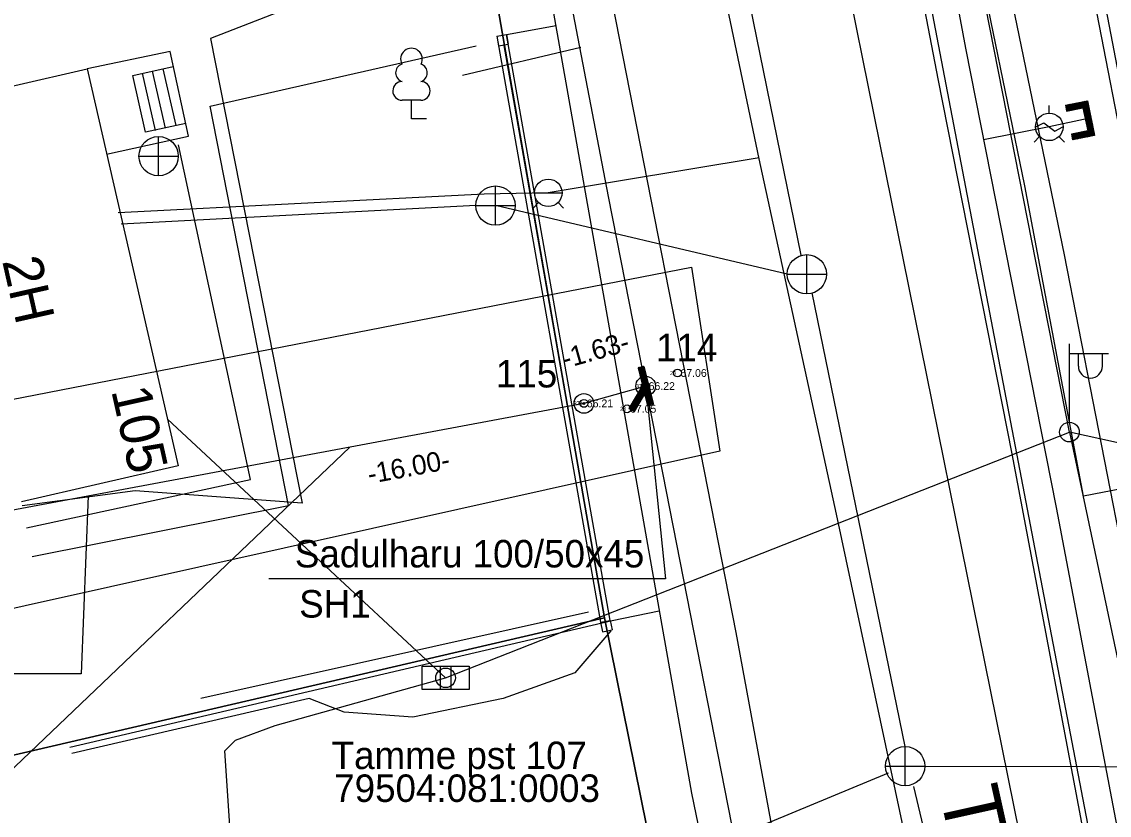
# Model space of a CAD drawing. Extents: x 657302 to 659073, y 6470576 to 6472205.
# Drawn here: x 657860.97 to 657888.67, y 6471032.61 to 6471052.82 of the extents above; entities that cross this region are included whole.
import ezdxf

# ---------------------------------------------------------------- set-up
doc = ezdxf.new("R2010")
doc.units = 0
for name, color, linetype in [('AED', 7, 'Continuous'), ('ELRAJATISMP', 7, 'Continuous'), ('GKAEV', 7, 'Continuous'), ('GTRASS', 7, 'Continuous'), ('HALJASTUS', 7, 'Continuous'), ('HOONE', 7, 'Continuous'), ('HOONEDET', 7, 'Continuous'), ('JOONSIDE', 7, 'Continuous'), ('KKAEV', 7, 'Continuous'), ('KOORDPUNKT', 7, 'Continuous'), ('KPKAABEL', 7, 'Continuous'), ('KTRASS', 7, 'Continuous'), ('MOOTKORG-EH2000', 7, 'Continuous'), ('MOOTMPUNKT', 7, 'Continuous'), ('MOOTNR', 7, 'Continuous'), ('MOOTPIIR', 7, 'Continuous'), ('MPKAABEL', 7, 'Continuous'), ('MPOHULIIN', 7, 'Continuous'), ('PIIR', 7, 'Continuous'), ('POST', 7, 'Continuous'), ('PUU', 7, 'Continuous'), ('SITRASS', 7, 'Continuous'), ('SKTRASS', 7, 'Continuous'), ('TEE', 7, 'Continuous'), ('VKAEV', 7, 'Continuous'), ('VTRASS', 7, 'Continuous')]:
    doc.layers.add(name, color=color, linetype=linetype)

msp = doc.modelspace()

# ---------------------------------------------------------------- linework, layer by layer
at = {"layer": 'AED'}
for p, q in [((657873.075, 6471052.455), (657873.321, 6471052.499)), ((657873.075, 6471052.455), (657873.118, 6471052.209)), ((657873.321, 6471052.499), (657873.365, 6471052.253)), ((657873.118, 6471052.209), (657873.365, 6471052.253)), ((657875.713, 6471037.525), (657875.958, 6471037.574)), ((657875.713, 6471037.525), (657875.763, 6471037.28)), ((657875.763, 6471037.28), (657876.008, 6471037.329)), ((657875.958, 6471037.574), (657876.008, 6471037.329))]:
    msp.add_line(p, q, dxfattribs=at)
for points in [[(657889.842, 6471045.416), (657887.629, 6471056.834)], [(657887.872, 6471056.879), (657890.063, 6471045.448), (657889.842, 6471045.416)], [(657873.075, 6471052.455), (657875.713, 6471037.525)], [(657875.958, 6471037.574), (657873.321, 6471052.499)], [(657873.254, 6471052.216), (657875.82, 6471037.62)], [(657862.203, 6471034.346), (657876.01, 6471037.57)]]:
    msp.add_lwpolyline(points, dxfattribs=at)
at = {"layer": 'ELRAJATISMP'}
for p, q in [((657871.634, 6471036.408), (657871.634, 6471035.812)), ((657871.906, 6471036.408), (657871.906, 6471035.812))]:
    msp.add_line(p, q, dxfattribs=at)
msp.add_lwpolyline([(657871.173, 6471036.408), (657872.367, 6471036.408), (657872.367, 6471035.812), (657871.173, 6471035.812)], close=True, dxfattribs=at)
at = {"layer": 'GKAEV'}
for p, q in [((657887.145, 6471050.494), (657887.145, 6471050.691)), ((657886.799, 6471050.144), (657887.006, 6471050.248)), ((657887.006, 6471050.248), (657887.284, 6471050.04)), ((657887.284, 6471050.04), (657887.491, 6471050.144)), ((657886.898, 6471049.897), (657886.758, 6471049.757)), ((657887.392, 6471049.897), (657887.532, 6471049.757))]:
    msp.add_line(p, q, dxfattribs=at)
msp.add_circle((657887.145, 6471050.144), 0.35, dxfattribs=at)
at = {"layer": 'GTRASS'}
for p, q in [((657887.556, 6471050.695), (657888.119, 6471050.811)), ((657887.556, 6471050.695), (657887.586, 6471050.548)), ((657887.575, 6471050.699), (657887.56, 6471050.675)), ((657887.61, 6471050.706), (657887.567, 6471050.64)), ((657887.571, 6471050.621), (657888.06, 6471050.722)), ((657887.644, 6471050.713), (657887.574, 6471050.606)), ((657887.679, 6471050.72), (657887.581, 6471050.571)), ((657887.586, 6471050.548), (657888.002, 6471050.634)), ((657887.713, 6471050.727), (657887.598, 6471050.55)), ((657887.748, 6471050.735), (657887.632, 6471050.558)), ((657887.783, 6471050.742), (657887.667, 6471050.565)), ((657887.817, 6471050.749), (657887.701, 6471050.572)), ((657887.852, 6471050.756), (657887.736, 6471050.579)), ((657887.886, 6471050.763), (657887.77, 6471050.586)), ((657887.921, 6471050.77), (657887.805, 6471050.593)), ((657887.955, 6471050.777), (657887.839, 6471050.6)), ((657887.99, 6471050.784), (657887.874, 6471050.607)), ((657888.024, 6471050.791), (657887.908, 6471050.614)), ((657888.059, 6471050.799), (657887.943, 6471050.622)), ((657888.093, 6471050.806), (657887.978, 6471050.629)), ((657888.002, 6471050.634), (657888.123, 6471050.046)), ((657888.121, 6471050.802), (657888.004, 6471050.624)), ((657888.128, 6471050.767), (657888.011, 6471050.589)), ((657888.135, 6471050.732), (657888.018, 6471050.554)), ((657888.142, 6471050.697), (657888.026, 6471050.52)), ((657888.149, 6471050.663), (657888.033, 6471050.485)), ((657888.156, 6471050.628), (657888.04, 6471050.45)), ((657888.06, 6471050.722), (657888.212, 6471049.988)), ((657888.119, 6471050.811), (657888.3, 6471049.929)), ((657888.164, 6471050.593), (657888.047, 6471050.415)), ((657888.171, 6471050.559), (657888.054, 6471050.381)), ((657888.178, 6471050.524), (657888.061, 6471050.346)), ((657888.185, 6471050.489), (657888.068, 6471050.311)), ((657888.192, 6471050.454), (657888.076, 6471050.276)), ((657888.199, 6471050.42), (657888.083, 6471050.242)), ((657888.206, 6471050.385), (657888.09, 6471050.207)), ((657888.214, 6471050.35), (657888.097, 6471050.172)), ((657888.242, 6471050.211), (657888.02, 6471049.872)), ((657888.249, 6471050.177), (657888.054, 6471049.879)), ((657888.256, 6471050.142), (657888.089, 6471049.886)), ((657888.221, 6471050.316), (657888.104, 6471050.138)), ((657888.228, 6471050.281), (657888.111, 6471050.103)), ((657888.235, 6471050.246), (657888.118, 6471050.068)), ((657888.264, 6471050.107), (657888.123, 6471049.893)), ((657888.271, 6471050.073), (657888.158, 6471049.9)), ((657888.123, 6471050.046), (657887.707, 6471049.96)), ((657887.707, 6471049.96), (657887.737, 6471049.813)), ((657887.721, 6471049.963), (657887.71, 6471049.946)), ((657887.756, 6471049.97), (657887.717, 6471049.911)), ((657888.212, 6471049.988), (657887.722, 6471049.887)), ((657887.79, 6471049.977), (657887.724, 6471049.877)), ((657887.825, 6471049.985), (657887.731, 6471049.842)), ((657888.3, 6471049.929), (657887.737, 6471049.813)), ((657887.859, 6471049.992), (657887.743, 6471049.815)), ((657887.894, 6471049.999), (657887.778, 6471049.822)), ((657887.928, 6471050.006), (657887.812, 6471049.829)), ((657887.963, 6471050.013), (657887.847, 6471049.836)), ((657887.997, 6471050.02), (657887.881, 6471049.843)), ((657888.032, 6471050.027), (657887.916, 6471049.85)), ((657888.066, 6471050.034), (657887.951, 6471049.857)), ((657888.101, 6471050.042), (657887.985, 6471049.864)), ((657888.278, 6471050.038), (657888.192, 6471049.907)), ((657888.285, 6471050.003), (657888.227, 6471049.914)), ((657888.292, 6471049.968), (657888.261, 6471049.921)), ((657888.299, 6471049.934), (657888.296, 6471049.928))]:
    msp.add_line(p, q, dxfattribs=at)
for points in [[(657873.15, 6471112.483), (657873.484, 6471110.857), (657874.773, 6471104.977), (657875.567, 6471101.648), (657876.836, 6471096.328), (657877.103, 6471093.386), (657877.803, 6471087.861), (657877.849, 6471087.5), (657877.981, 6471086.956), (657881.128, 6471073.95), (657882.397, 6471066.578), (657883.327, 6471061.181), (657885.007, 6471052.15), (657887.316, 6471040.446), (657889.03, 6471031.47), (657890.912, 6471022.806), (657891.983, 6471016.981), (657892.371, 6471013.878), (657892.844, 6471009.75), (657892.973, 6471008.821)], [(657888.136, 6471050.355), (657887.145, 6471050.144), (657885.468, 6471049.813)]]:
    msp.add_lwpolyline(points, dxfattribs=at)
at = {"layer": 'HALJASTUS'}
msp.add_line((657875.405, 6471037.782), (657865.534, 6471035.583), dxfattribs=at)
at = {"layer": 'HOONE'}
for points in [[(657863.136, 6471049.447), (657865.22, 6471049.91), (657864.752, 6471052.064), (657862.64, 6471051.62)], [(657858.952, 6471050.777), (657862.64, 6471051.62), (657864.96, 6471041.51), (657860.967, 6471040.592)]]:
    msp.add_lwpolyline(points, dxfattribs=at)
at = {"layer": 'HOONEDET'}
for points in [[(657865.153, 6471050.231), (657864.127, 6471050.01), (657863.803, 6471051.458), (657864.835, 6471051.682)], [(657864.382, 6471050.056), (657864.048, 6471051.511)], [(657864.638, 6471050.114), (657864.305, 6471051.567)], [(657864.905, 6471050.176), (657864.573, 6471051.625)]]:
    msp.add_lwpolyline(points, dxfattribs=at)
at = {"layer": 'KKAEV'}
for p, q in [((657864.46, 6471048.9), (657864.46, 6471049.9)), ((657863.96, 6471049.4), (657864.96, 6471049.4)), ((657873.04, 6471047.64), (657873.04, 6471048.64)), ((657872.54, 6471048.14), (657873.54, 6471048.14)), ((657880.97, 6471045.89), (657880.97, 6471046.89)), ((657880.47, 6471046.39), (657881.47, 6471046.39)), ((657883.476, 6471033.361), (657883.476, 6471034.361)), ((657882.976, 6471033.861), (657883.976, 6471033.861))]:
    msp.add_line(p, q, dxfattribs=at)
for centre in [(657864.46, 6471049.4), (657873.04, 6471048.14), (657880.97, 6471046.39), (657883.476, 6471033.861)]:
    msp.add_circle(centre, 0.5, dxfattribs=at)
at = {"layer": 'KOORDPUNKT'}
for centre, radius in [((657876.866, 6471043.542), 0.25), ((657876.866, 6471043.542), 0.025), ((657876.866, 6471043.542), 0.0221), ((657876.866, 6471043.542), 0.0191), ((657876.866, 6471043.542), 0.0161), ((657876.866, 6471043.542), 0.0132), ((657876.866, 6471043.542), 0.0102), ((657876.866, 6471043.542), 0.00726), ((657876.866, 6471043.542), 0.0043), ((657875.292, 6471043.101), 0.25), ((657875.292, 6471043.101), 0.025), ((657875.292, 6471043.101), 0.0221), ((657875.292, 6471043.101), 0.0191), ((657875.292, 6471043.101), 0.0161), ((657875.292, 6471043.101), 0.0132), ((657875.292, 6471043.101), 0.0102), ((657875.292, 6471043.101), 0.00726), ((657875.292, 6471043.101), 0.0043)]:
    msp.add_circle(centre, radius, dxfattribs=at)
at = {"layer": 'KPKAABEL'}
msp.add_lwpolyline([(657855.845, 6471211.867), (657869.138, 6471143.221), (657872.928, 6471122.895), (657875.067, 6471111.464), (657876.853, 6471101.939), (657876.866, 6471101.942), (657883.504, 6471066.809), (657884.46, 6471061.749), (657887.523, 6471046.886), (657889.347, 6471037.545), (657890.173, 6471034.407), (657892.76, 6471021.397), (657893.523, 6471017.736), (657893.801, 6471015.929), (657894.233, 6471014.262), (657899.665, 6470988.839)], dxfattribs=at)
at = {"layer": 'KTRASS'}
for points in [[(657880.829, 6471046.876), (657876.135, 6471069.904)], [(657872.54, 6471048.14), (657863.51, 6471047.67)], [(657880.47, 6471046.39), (657873.04, 6471048.14)], [(657883.476, 6471034.361), (657881.107, 6471045.914)], [(657883.976, 6471033.861), (657892.88, 6471033.84), (657897.877, 6471035.483)], [(657876.688, 6471031.051), (657883.05, 6471033.69)], [(657889.188, 6471010.215), (657883.699, 6471033.338)]]:
    msp.add_lwpolyline(points, dxfattribs=at)
at = {"layer": 'MOOTMPUNKT'}
for centre in [(657877.677, 6471043.876), (657876.866, 6471043.542), (657875.292, 6471043.101), (657876.393, 6471042.964)]:
    msp.add_circle(centre, 0.1, dxfattribs=at)
at = {"layer": 'MOOTPIIR'}
msp.add_lwpolyline([(657858.178, 6471042.706), (657878.029, 6471046.57), (657878.753, 6471041.885), (657858.806, 6471037.442), (657857.454, 6471042.368)], close=True, dxfattribs=at)
at = {"layer": 'MPKAABEL'}
msp.add_line((657871.77, 6471036.11), (657864.687, 6471042.698), dxfattribs=at)
msp.add_lwpolyline([(657866.66, 6471026.64), (657866.394, 6471030.555), (657866.15, 6471034.25), (657866.42, 6471034.52), (657867.43, 6471034.9), (657871.77, 6471036.11)], dxfattribs=at)
at = {"layer": 'MPOHULIIN'}
msp.add_line((657871.77, 6471036.11), (657887.656, 6471042.37), dxfattribs=at)
for points in [[(657902.953, 6471039.007), (657887.656, 6471042.37), (657880.42, 6471079.171), (657875.359, 6471112.117), (657863.15, 6471168.07)], [(657887.656, 6471042.37), (657895.099, 6471007.229), (657898.708, 6470988.886)]]:
    msp.add_lwpolyline(points, dxfattribs=at)
at = {"layer": 'PIIR'}
msp.add_lwpolyline([(657947.37, 6471080.47), (657915.56, 6471074.28), (657886.65, 6471068.64), (657891.7, 6471043.64), (657896.47, 6471018.01), (657880.15, 6471016.22), (657875.82, 6471037.64), (657871.98, 6471059.61), (657868.82, 6471077.96), (657865.05, 6471099.66), (657861.19, 6471119.78), (657857.45, 6471139.53), (657852.47, 6471165.52), (657850.25, 6471176.75), (657846.62, 6471195.78)], dxfattribs=at)
for points in [[(657875.82, 6471037.64), (657839.38, 6471029.17), (657834.92, 6471050.55), (657837.42, 6471051.16), (657871.98, 6471059.61)], [(657880.15, 6471016.22), (657844.23, 6471008), (657839.38, 6471029.17), (657875.82, 6471037.64)]]:
    msp.add_lwpolyline(points, close=True, dxfattribs=at)
at = {"layer": 'POST'}
for points in [[(657887.656, 6471042.62), (657887.656, 6471044.62)], [(657887.656, 6471044.37), (657888.656, 6471044.37)], [(657887.886, 6471044.05), (657887.886, 6471044.37)], [(657888.496, 6471044.05), (657888.496, 6471044.37)]]:
    msp.add_lwpolyline(points, dxfattribs=at)
for centre in [(657887.659, 6471042.371), (657871.77, 6471036.11)]:
    msp.add_circle(centre, 0.25, dxfattribs=at)
msp.add_arc((657888.191, 6471044.05), 0.305, 180, 0, dxfattribs=at)
at = {"layer": 'PUU'}
for p, q in [((657871.14, 6471050.825), (657870.66, 6471050.825)), ((657870.9, 6471050.35), (657870.9, 6471050.825)), ((657871.28, 6471050.35), (657870.9, 6471050.35))]:
    msp.add_line(p, q, dxfattribs=at)
for centre, radius, start, end in [((657870.9, 6471051.87), 0.277, 332.5799, 207.4201), ((657870.73, 6471051.523), 0.233, 109.0217, 253.1415), ((657871.07, 6471051.523), 0.233, 286.8508, 70.9859), ((657870.663, 6471051.062), 0.238, 90.0016, 269.3953), ((657871.137, 6471051.062), 0.238, 270.6047, 89.9984)]:
    msp.add_arc(centre, radius, start, end, dxfattribs=at)
at = {"layer": 'SITRASS'}
for p, q in [((657876.815, 6471044.045), (657876.67, 6471044.008)), ((657876.67, 6471044.008), (657876.785, 6471043.554)), ((657876.871, 6471043.825), (657876.675, 6471043.987)), ((657876.861, 6471043.866), (657876.685, 6471044.012)), ((657876.851, 6471043.907), (657876.715, 6471044.019)), ((657876.743, 6471044.027), (657876.989, 6471043.057)), ((657876.84, 6471043.948), (657876.745, 6471044.027)), ((657876.83, 6471043.989), (657876.775, 6471044.035)), ((657876.819, 6471044.03), (657876.805, 6471044.042)), ((657876.815, 6471044.045), (657877.062, 6471043.076)), ((657876.882, 6471043.784), (657876.686, 6471043.946)), ((657876.892, 6471043.742), (657876.696, 6471043.905)), ((657876.903, 6471043.701), (657876.707, 6471043.864)), ((657876.913, 6471043.66), (657876.717, 6471043.823)), ((657876.924, 6471043.619), (657876.728, 6471043.781)), ((657876.934, 6471043.578), (657876.738, 6471043.74)), ((657876.944, 6471043.537), (657876.748, 6471043.699)), ((657876.785, 6471043.554), (657876.44, 6471042.973)), ((657876.866, 6471043.542), (657876.504, 6471042.934)), ((657876.832, 6471043.338), (657876.715, 6471043.435)), ((657877.028, 6471043.208), (657876.728, 6471043.457)), ((657877.018, 6471043.249), (657876.741, 6471043.478)), ((657877.007, 6471043.29), (657876.754, 6471043.5)), ((657876.955, 6471043.496), (657876.759, 6471043.658)), ((657876.997, 6471043.332), (657876.767, 6471043.522)), ((657876.965, 6471043.455), (657876.769, 6471043.617)), ((657876.976, 6471043.414), (657876.78, 6471043.576)), ((657876.986, 6471043.373), (657876.78, 6471043.544)), ((657876.664, 6471043.055), (657876.547, 6471043.152)), ((657876.677, 6471043.077), (657876.56, 6471043.174)), ((657876.838, 6471043.348), (657876.569, 6471042.896)), ((657876.689, 6471043.099), (657876.573, 6471043.196)), ((657876.702, 6471043.121), (657876.585, 6471043.218)), ((657876.715, 6471043.142), (657876.598, 6471043.239)), ((657876.728, 6471043.164), (657876.611, 6471043.261)), ((657876.741, 6471043.186), (657876.624, 6471043.283)), ((657876.754, 6471043.208), (657876.637, 6471043.305)), ((657876.767, 6471043.229), (657876.65, 6471043.326)), ((657876.78, 6471043.251), (657876.663, 6471043.348)), ((657876.793, 6471043.273), (657876.676, 6471043.37)), ((657876.806, 6471043.295), (657876.689, 6471043.391)), ((657876.819, 6471043.316), (657876.702, 6471043.413)), ((657876.838, 6471043.348), (657876.916, 6471043.039)), ((657877.038, 6471043.167), (657876.842, 6471043.329)), ((657877.049, 6471043.126), (657876.853, 6471043.288)), ((657877.059, 6471043.085), (657876.863, 6471043.247)), ((657877.038, 6471043.07), (657876.874, 6471043.206)), ((657877.008, 6471043.062), (657876.884, 6471043.165)), ((657876.44, 6471042.973), (657876.569, 6471042.896)), ((657876.476, 6471042.951), (657876.443, 6471042.978)), ((657876.573, 6471042.903), (657876.456, 6471043)), ((657876.586, 6471042.925), (657876.469, 6471043.022)), ((657876.599, 6471042.947), (657876.482, 6471043.044)), ((657876.612, 6471042.968), (657876.495, 6471043.065)), ((657876.625, 6471042.99), (657876.508, 6471043.087)), ((657876.638, 6471043.012), (657876.521, 6471043.109)), ((657876.651, 6471043.034), (657876.534, 6471043.131)), ((657876.978, 6471043.055), (657876.895, 6471043.124)), ((657876.948, 6471043.047), (657876.905, 6471043.083)), ((657876.918, 6471043.039), (657876.915, 6471043.042)), ((657876.916, 6471043.039), (657877.062, 6471043.076))]:
    msp.add_line(p, q, dxfattribs=at)
for points in [[(657881.74, 6471015.97), (657879.93, 6471027.92), (657876.866, 6471043.542), (657875.922, 6471048.37), (657873.636, 6471060.276), (657872.758, 6471064.565), (657871.761, 6471069.314), (657871.517, 6471071.283)], [(657874.589, 6471055.34), (657874.11, 6471055.4), (657871.84, 6471054.76), (657865.78, 6471052.4), (657868.12, 6471040.56), (657863.86, 6471040.87), (657860.986, 6471040.494)], [(657875.211, 6471052.169), (657872.2, 6471051.45)], [(657876.866, 6471043.542), (657875.292, 6471043.101), (657859.559, 6471040.163)], [(657876.866, 6471043.542), (657875.292, 6471043.101), (657859.559, 6471040.163)], [(657876.866, 6471043.542), (657877.369, 6471038.635), (657867.267, 6471038.635)], [(657869.329, 6471041.987), (657860.244, 6471033.325), (657849.633, 6471033.3)], [(657862.669, 6471040.744), (657862.488, 6471036.209), (657850.954, 6471036.209)]]:
    msp.add_lwpolyline(points, dxfattribs=at)
at = {"layer": 'SKTRASS'}
msp.add_lwpolyline([(657890.246, 6471013.059), (657878.827, 6471069.511)], dxfattribs=at)
at = {"layer": 'TEE'}
for points in [[(657862.945, 6471169.158), (657862.465, 6471168.601), (657862.252, 6471167.962), (657862.252, 6471166.821), (657869.524, 6471128.779), (657873.395, 6471108.647), (657876.894, 6471090.723), (657880.32, 6471073.094), (657883.825, 6471054.829), (657887.041, 6471038.013), (657890.229, 6471021.372), (657890.749, 6471019.479), (657891.25, 6471018.391), (657891.654, 6471017.764), (657892.091, 6471017.278), (657892.937, 6471016.65), (657893.823, 6471016.377), (657895.27, 6471016.347), (657897.29, 6471016.543), (657899.296, 6471016.805), (657910.83, 6471019.31), (657922.01, 6471021.78)], [(657888.017, 6471040.741), (657886.522, 6471048.642), (657885.225, 6471054.967), (657883.193, 6471066.744)], [(657881.444, 6471066.379), (657881.56, 6471065.8), (657882.2, 6471062.33), (657884.31, 6471051.37), (657886.19, 6471041.82), (657888.34, 6471030.44), (657890.034, 6471021.363)], [(657878.634, 6471030.297), (657878.044, 6471033.17), (657874.11, 6471055.4), (657872.94, 6471061.391), (657871.1, 6471060.95), (657870.165, 6471065.361)], [(657882.549, 6471019.611), (657882.449, 6471020.343), (657880.493, 6471030.079), (657879.173, 6471037.265), (657875.481, 6471056.09), (657873.805, 6471064.783)], [(657873.321, 6471052.499), (657874.589, 6471052.728)], [(657861.242, 6471039.201), (657867.771, 6471040.501), (657865.77, 6471050.67), (657872.55, 6471052.21)], [(657861.098, 6471039.929), (657866.8, 6471041.16), (657864.967, 6471049.69)], [(657892.105, 6471041.526), (657888.017, 6471040.741)], [(657876.01, 6471037.57), (657877.206, 6471037.819)], [(657875.977, 6471037.307), (657875.06, 6471036.237), (657873.24, 6471035.584), (657870.934, 6471035.111), (657869.184, 6471035.236), (657868.291, 6471035.583)], [(657868.291, 6471035.583), (657862.25, 6471034.179)]]:
    msp.add_lwpolyline(points, dxfattribs=at)
at = {"layer": 'VKAEV'}
for p, q in [((657874.036, 6471048.465), (657874.736, 6471048.465)), ((657874.138, 6471048.218), (657873.999, 6471048.078)), ((657874.633, 6471048.218), (657874.773, 6471048.078))]:
    msp.add_line(p, q, dxfattribs=at)
msp.add_circle((657874.386, 6471048.465), 0.35, dxfattribs=at)
at = {"layer": 'VTRASS'}
for points in [[(657853.51, 6471181.66), (657855.58, 6471171.6), (657855.79, 6471171), (657856.16, 6471168.48), (657863.34, 6471131.4), (657865.422, 6471121.21), (657869.66, 6471100.31), (657869.899, 6471099.136), (657870.968, 6471093.614), (657873.351, 6471081.038), (657874.334, 6471075.882), (657875.086, 6471071.622), (657875.177, 6471070.962), (657876.403, 6471065.326), (657879.749, 6471049.329), (657881.719, 6471040.28), (657883.955, 6471029.771), (657886.98, 6471015.67), (657887.047, 6471013.797)], [(657879.757, 6471049.355), (657874.386, 6471048.465), (657872.75, 6471048.43), (657863.431, 6471047.956)]]:
    msp.add_lwpolyline(points, dxfattribs=at)

# ---------------------------------------------------------------- texts
at = {"layer": 'HOONE'}
for s, height, rotation, p in [('2H', 1, 282.7176, (657860.474, 6471046.73)), ('105', 0.9999, 282.5621, (657863.25, 6471043.43))]:
    msp.add_text(s, height=height, rotation=rotation, dxfattribs=at).set_placement(p)
at = {"layer": 'JOONSIDE'}
for s, rotation, p in [('-1.63-', 15.6536, (657874.808, 6471043.983)), ('-16.00-', 10.5777, (657869.829, 6471041.048))]:
    msp.add_text(s, height=0.5, rotation=rotation, dxfattribs=at).set_placement(p)
at = {"layer": 'KOORDPUNKT'}
for s, p in [('114 ', (657877.129, 6471044.175)), ('115 ', (657873.05, 6471043.507))]:
    msp.add_text(s, height=0.7, dxfattribs=at).set_placement(p)
at = {"layer": 'MOOTKORG-EH2000'}
for s, p in [(' 67.06', (657877.677, 6471043.776)), (' 66.22', (657876.866, 6471043.442)), (' 66.21', (657875.292, 6471043.001)), (' 67.05', (657876.393, 6471042.864))]:
    msp.add_text(s, height=0.2, dxfattribs=at).set_placement(p)
at = {"layer": 'MOOTNR'}
for s, p in [('24 ', (657877.487, 6471043.826)), ('373 ', (657876.616, 6471043.492)), ('374 ', (657875.032, 6471043.051)), ('23 ', (657876.213, 6471042.914))]:
    msp.add_text(s, height=0.1, dxfattribs=at).set_placement(p)
at = {"layer": 'PIIR'}
for s, p in [('Tamme pst 107', (657868.867, 6471033.786)), ('79504:081:0003', (657868.933, 6471032.949))]:
    msp.add_text(s, height=0.7, dxfattribs=at).set_placement(p)
at = {"layer": 'SITRASS'}
for s, p in [('Sadulharu 100/50x45', (657867.93, 6471038.922)), ('SH1', (657868.041, 6471037.645))]:
    msp.add_text(s, height=0.7, dxfattribs=at).set_placement(p)
at = {"layer": 'TEE'}
msp.add_text('Tamme pst.', height=1.4999, rotation=282.5621, dxfattribs=at).set_placement((657884.344, 6471033.169))

doc.saveas('drawing.dxf')
